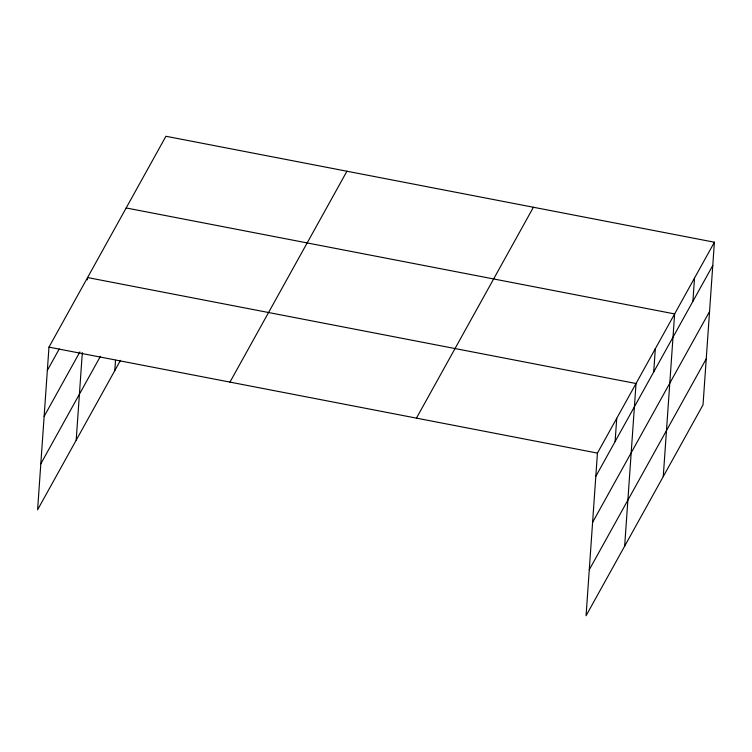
<?xml version="1.0" encoding="UTF-8"?>
<svg xmlns="http://www.w3.org/2000/svg" width="752" height="752" viewBox="0 0 752 752"><rect width="100%" height="100%" fill="white"/><g stroke="black" fill="none" stroke-linecap="round" stroke-linejoin="round"><path stroke-width="1.13" d="M714.4 242.219L597.436 453.099L586.062 615.738L703.026 404.858L714.4 242.219L165.938 136.262L48.974 347.142L37.6 509.781L120.48 360.358M76.196 440.183L82.325 352.585M87.411 279.876L87.57 277.554L636.032 383.511L624.658 546.149M114.793 370.595L115.517 360.246M615.108 441.565L616.734 418.309M653.704 371.977L655.33 348.721M663.255 476.561L674.629 313.922L126.167 207.956M692.893 301.326L694.519 278.071M47.348 370.398L59.267 348.909M44.133 416.392L79.891 351.917M40.815 463.787L100.42 356.326M229.962 382.11L346.935 171.23M416.439 418.131L533.412 207.251M595.81 476.364L712.774 265.475M592.595 522.358L709.559 311.478M589.277 569.743L706.241 358.864M48.974 347.142L597.436 453.099"/></g></svg>
